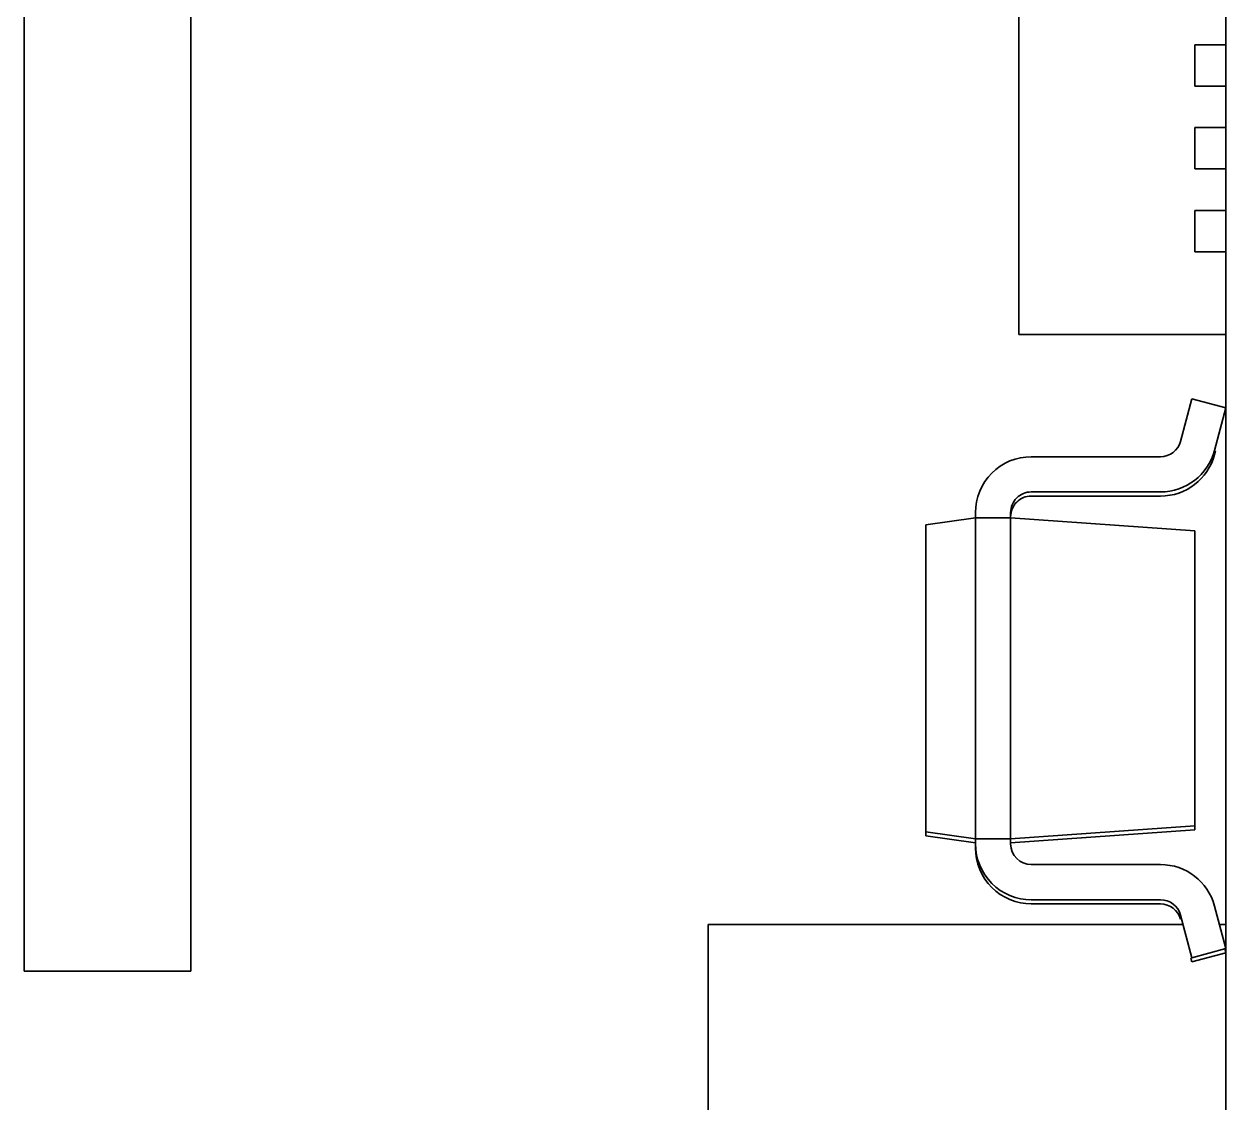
# Model space of a CAD drawing. Extents: x 386 to 1062, y 188 to 634.
# Drawn here: x 584.52 to 590.33, y 425.79 to 431 of the extents above; entities that cross this region are included whole.
import ezdxf

# ---------------------------------------------------------------- set-up
doc = ezdxf.new("R2010")
doc.units = 0

msp = doc.modelspace()

# ---------------------------------------------------------------- linework, layer by layer
at = {"color": 7, "lineweight": 35, "ltscale": 0.24871}
msp.add_line((590.3298, 435), (590.3298, 425.0516), dxfattribs=at)
at = {"color": 7, "lineweight": 35, "ltscale": 0.2125}
for p, q in [((584.5248, 426.4248), (584.5248, 434.9248)), ((585.3298, 426.4248), (585.3298, 434.9248))]:
    msp.add_line(p, q, dxfattribs=at)
at = {"color": 7, "lineweight": 35, "ltscale": 0.05062}
msp.add_line((589.3298, 429.5), (589.3298, 431.5248), dxfattribs=at)
at = {"color": 7, "lineweight": 35, "ltscale": 0.005}
for p, q in [((590.3298, 430.9), (590.3298, 431.1)), ((590.1798, 430.9), (590.1798, 430.7)), ((590.1798, 430.9), (590.1798, 430.7)), ((590.3298, 430.5), (590.3298, 430.7)), ((590.1798, 430.5), (590.1798, 430.3)), ((590.1798, 430.5), (590.1798, 430.3)), ((590.3298, 430.1), (590.3298, 430.3)), ((590.1798, 430.1), (590.1798, 429.9)), ((590.1798, 430.1), (590.1798, 429.9))]:
    msp.add_line(p, q, dxfattribs=at)
at = {"color": 7, "lineweight": 35, "ltscale": 0.003751}
for p, q in [((590.3298, 430.9), (590.1798, 430.9)), ((590.1798, 430.9), (590.3298, 430.9)), ((590.3298, 430.7), (590.1798, 430.7)), ((590.1798, 430.7), (590.3298, 430.7)), ((590.3298, 430.5), (590.1798, 430.5)), ((590.1798, 430.5), (590.3298, 430.5)), ((590.3298, 430.3), (590.1798, 430.3)), ((590.1798, 430.3), (590.3298, 430.3)), ((590.3298, 430.1), (590.1798, 430.1)), ((590.1798, 430.1), (590.3298, 430.1)), ((590.3298, 429.9), (590.1798, 429.9)), ((590.1798, 429.9), (590.3298, 429.9)), ((590.3298, 429.5), (590.1798, 429.5))]:
    msp.add_line(p, q, dxfattribs=at)
at = {"color": 7, "lineweight": 35, "ltscale": 0.01}
msp.add_line((590.3298, 429.5), (590.3298, 429.9), dxfattribs=at)
at = {"color": 7, "lineweight": 35, "ltscale": 0.025}
msp.add_line((589.3298, 429.5), (590.3298, 429.5), dxfattribs=at)
at = {"color": 7, "lineweight": 35, "ltscale": 0.005328}
for p, q in [((590.1105, 428.9841), (590.1656, 429.19)), ((590.3298, 429.146), (590.2747, 428.9401)), ((590.3298, 426.534), (590.2747, 426.7399))]:
    msp.add_line(p, q, dxfattribs=at)
at = {"color": 7, "lineweight": 35, "ltscale": 0.004249}
for p, q in [((590.1656, 429.19), (590.3298, 429.146)), ((590.1656, 426.49), (590.3298, 426.534)), ((590.1656, 426.47), (590.3298, 426.514))]:
    msp.add_line(p, q, dxfattribs=at)
at = {"color": 7, "lineweight": 35, "ltscale": 0.000483393}
msp.add_line((590.2797, 428.9388), (590.2747, 428.9201), dxfattribs=at)
at = {"color": 7, "lineweight": 35, "ltscale": 0.015601}
for p, q in [((589.3898, 428.91), (590.0139, 428.91)), ((590.0139, 428.74), (589.3898, 428.74)), ((590.0139, 428.72), (589.3898, 428.72)), ((590.0139, 426.94), (589.3898, 426.94)), ((589.3898, 426.77), (590.0139, 426.77)), ((589.3898, 426.75), (590.0139, 426.75))]:
    msp.add_line(p, q, dxfattribs=at)
at = {"color": 7, "lineweight": 35, "ltscale": 0.006059}
for p, q in [((588.8798, 428.5813), (589.1198, 428.615)), ((588.8798, 427.0987), (589.1198, 427.065)), ((588.8798, 427.0787), (589.1198, 427.045))]:
    msp.add_line(p, q, dxfattribs=at)
at = {"color": 7, "lineweight": 35, "ltscale": 0.00062561}
for p, q in [((589.1198, 428.615), (589.1198, 428.64)), ((589.2899, 428.64), (589.2899, 428.615)), ((589.1198, 427.045), (589.1198, 427.02))]:
    msp.add_line(p, q, dxfattribs=at)
at = {"color": 7, "lineweight": 35, "ltscale": 0.004251}
for p, q in [((589.1198, 428.615), (589.2899, 428.615)), ((589.1198, 427.065), (589.2899, 427.065)), ((589.1198, 427.065), (589.2899, 427.065))]:
    msp.add_line(p, q, dxfattribs=at)
at = {"color": 7, "lineweight": 35, "ltscale": 0.03875}
for p, q in [((589.1198, 427.065), (589.1198, 428.615)), ((589.2899, 427.065), (589.2899, 428.615))]:
    msp.add_line(p, q, dxfattribs=at)
at = {"color": 7, "lineweight": 35, "ltscale": 0.022303}
for p, q in [((590.1798, 428.5528), (589.2899, 428.615)), ((590.1798, 427.1272), (589.2899, 427.065)), ((590.1798, 427.1072), (589.2899, 427.045))]:
    msp.add_line(p, q, dxfattribs=at)
at = {"color": 7, "lineweight": 35, "ltscale": 0.037064}
msp.add_line((588.8798, 427.0987), (588.8798, 428.5813), dxfattribs=at)
at = {"color": 7, "lineweight": 35, "ltscale": 0.035638}
msp.add_line((590.1798, 428.5528), (590.1798, 427.1272), dxfattribs=at)
at = {"color": 7, "lineweight": 35, "ltscale": 0.000499725}
for p, q in [((588.8798, 427.0787), (588.8798, 427.0987)), ((590.1798, 427.1272), (590.1798, 427.1072)), ((589.1198, 427.045), (589.1198, 427.065))]:
    msp.add_line(p, q, dxfattribs=at)
at = {"color": 7, "lineweight": 35, "ltscale": 0.000624847}
for p, q in [((589.1198, 427.065), (589.1198, 427.04)), ((589.2899, 427.04), (589.2899, 427.065))]:
    msp.add_line(p, q, dxfattribs=at)
at = {"color": 7, "lineweight": 35, "ltscale": 0.005329}
msp.add_line((590.1105, 426.6959), (590.1656, 426.49), dxfattribs=at)
at = {"color": 7, "lineweight": 35}
msp.add_line((587.8298, 404.15), (587.8298, 426.65), dxfattribs=at)
at = {"color": 7, "lineweight": 35, "ltscale": 0.057323}
msp.add_line((587.8298, 426.65), (590.1227, 426.65), dxfattribs=at)
at = {"color": 7, "lineweight": 35, "ltscale": 0.000776672}
msp.add_line((590.2988, 426.65), (590.3298, 426.65), dxfattribs=at)
at = {"color": 7, "lineweight": 35, "ltscale": 0.03996}
msp.add_line((590.3298, 426.65), (590.3298, 425.0516), dxfattribs=at)
at = {"color": 7, "lineweight": 35, "ltscale": 0.000482656}
for p, q in [((590.3298, 426.514), (590.3248, 426.5327)), ((590.1606, 426.4886), (590.1656, 426.47))]:
    msp.add_line(p, q, dxfattribs=at)
at = {"color": 7, "lineweight": 35, "ltscale": 0.020125}
msp.add_line((585.3298, 426.4248), (584.5248, 426.4248), dxfattribs=at)
at = {"color": 7, "lineweight": 35}
for centre, radius, start, end in [((590.0139, 429.01), 0.1, 270, 345), ((590.0139, 429.01), 0.27, 270, 345), ((589.3898, 428.64), 0.27, 90, 180.00001), ((590.0139, 428.99), 0.27, 270, 345), ((589.3898, 428.64), 0.1, 90, 180.00001), ((589.3898, 428.62), 0.1, 90, 180.00001), ((589.3898, 427.04), 0.27, 179.99999, 270), ((589.3898, 427.02), 0.27, 179.99999, 270), ((589.3898, 427.04), 0.1, 180.00001, 270), ((590.0139, 426.67), 0.27, 15, 90), ((590.0139, 426.67), 0.1, 15, 90), ((590.0139, 426.65), 0.1, 15, 90)]:
    msp.add_arc(centre, radius, start, end, dxfattribs=at)

doc.saveas('drawing.dxf')
